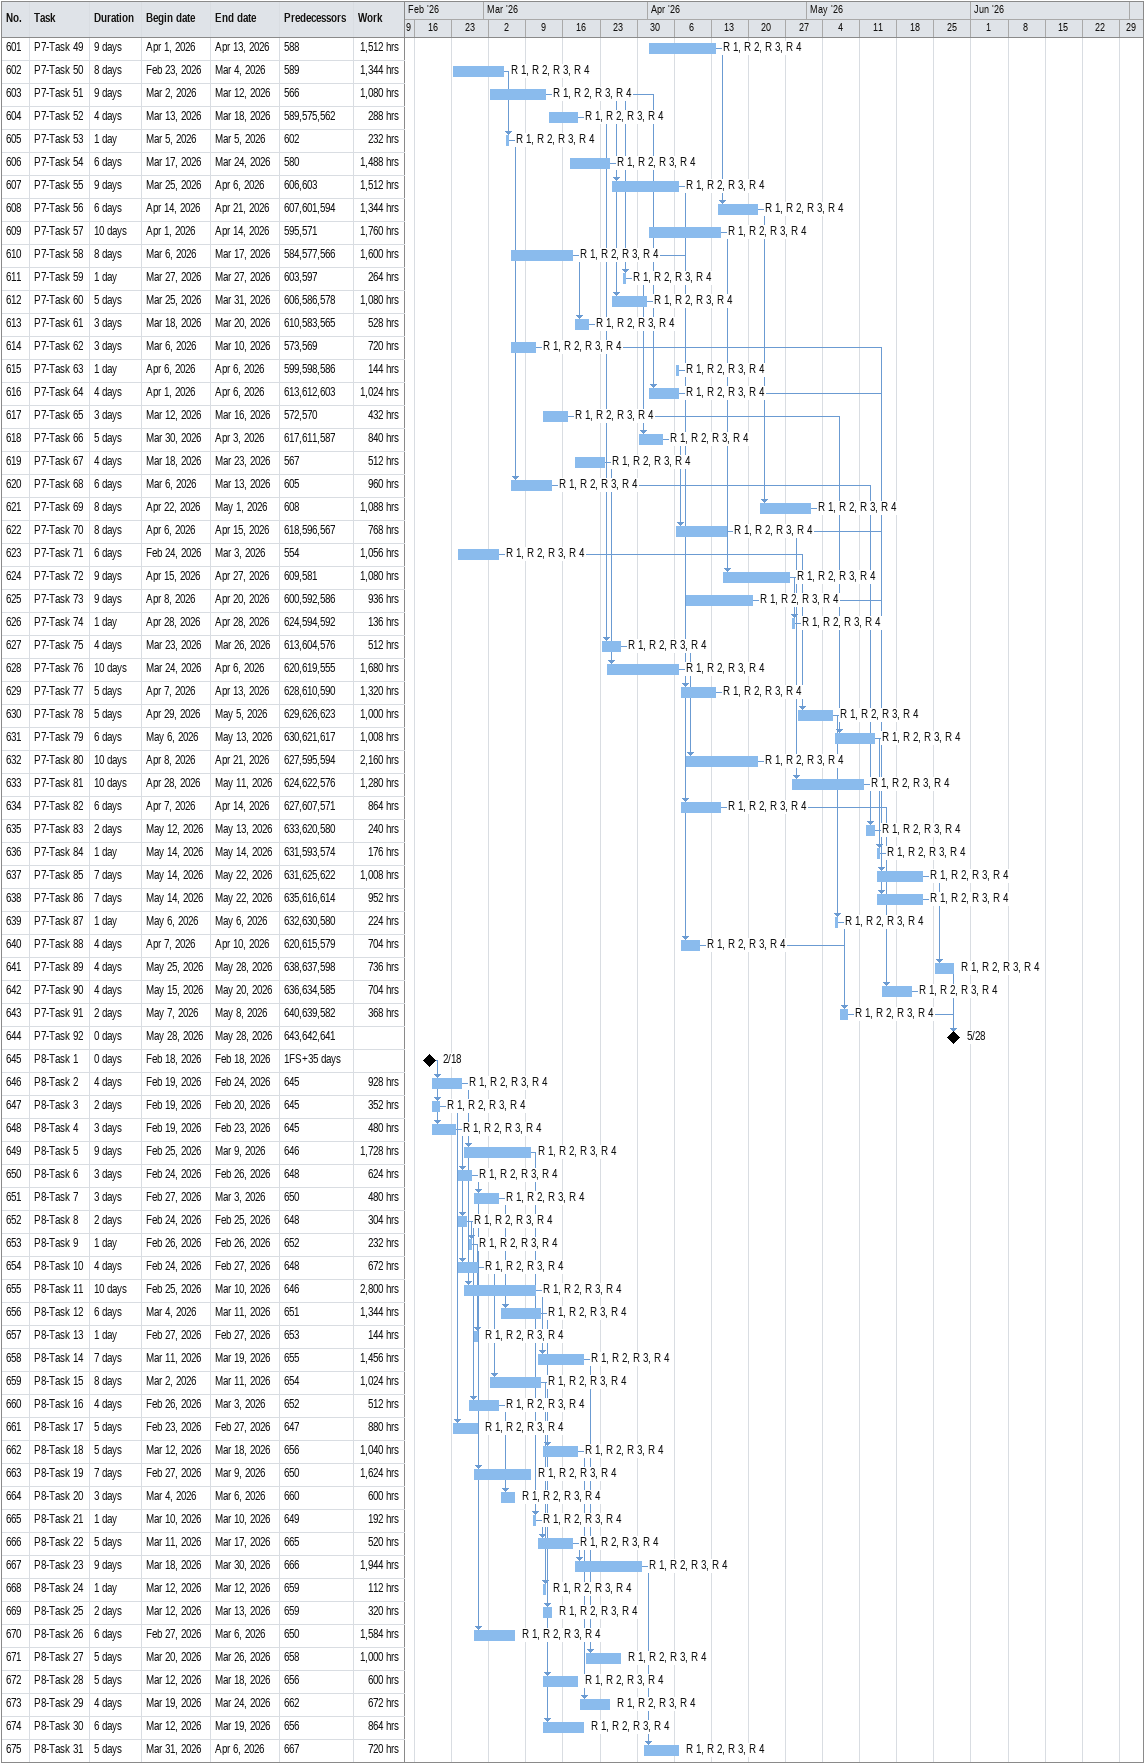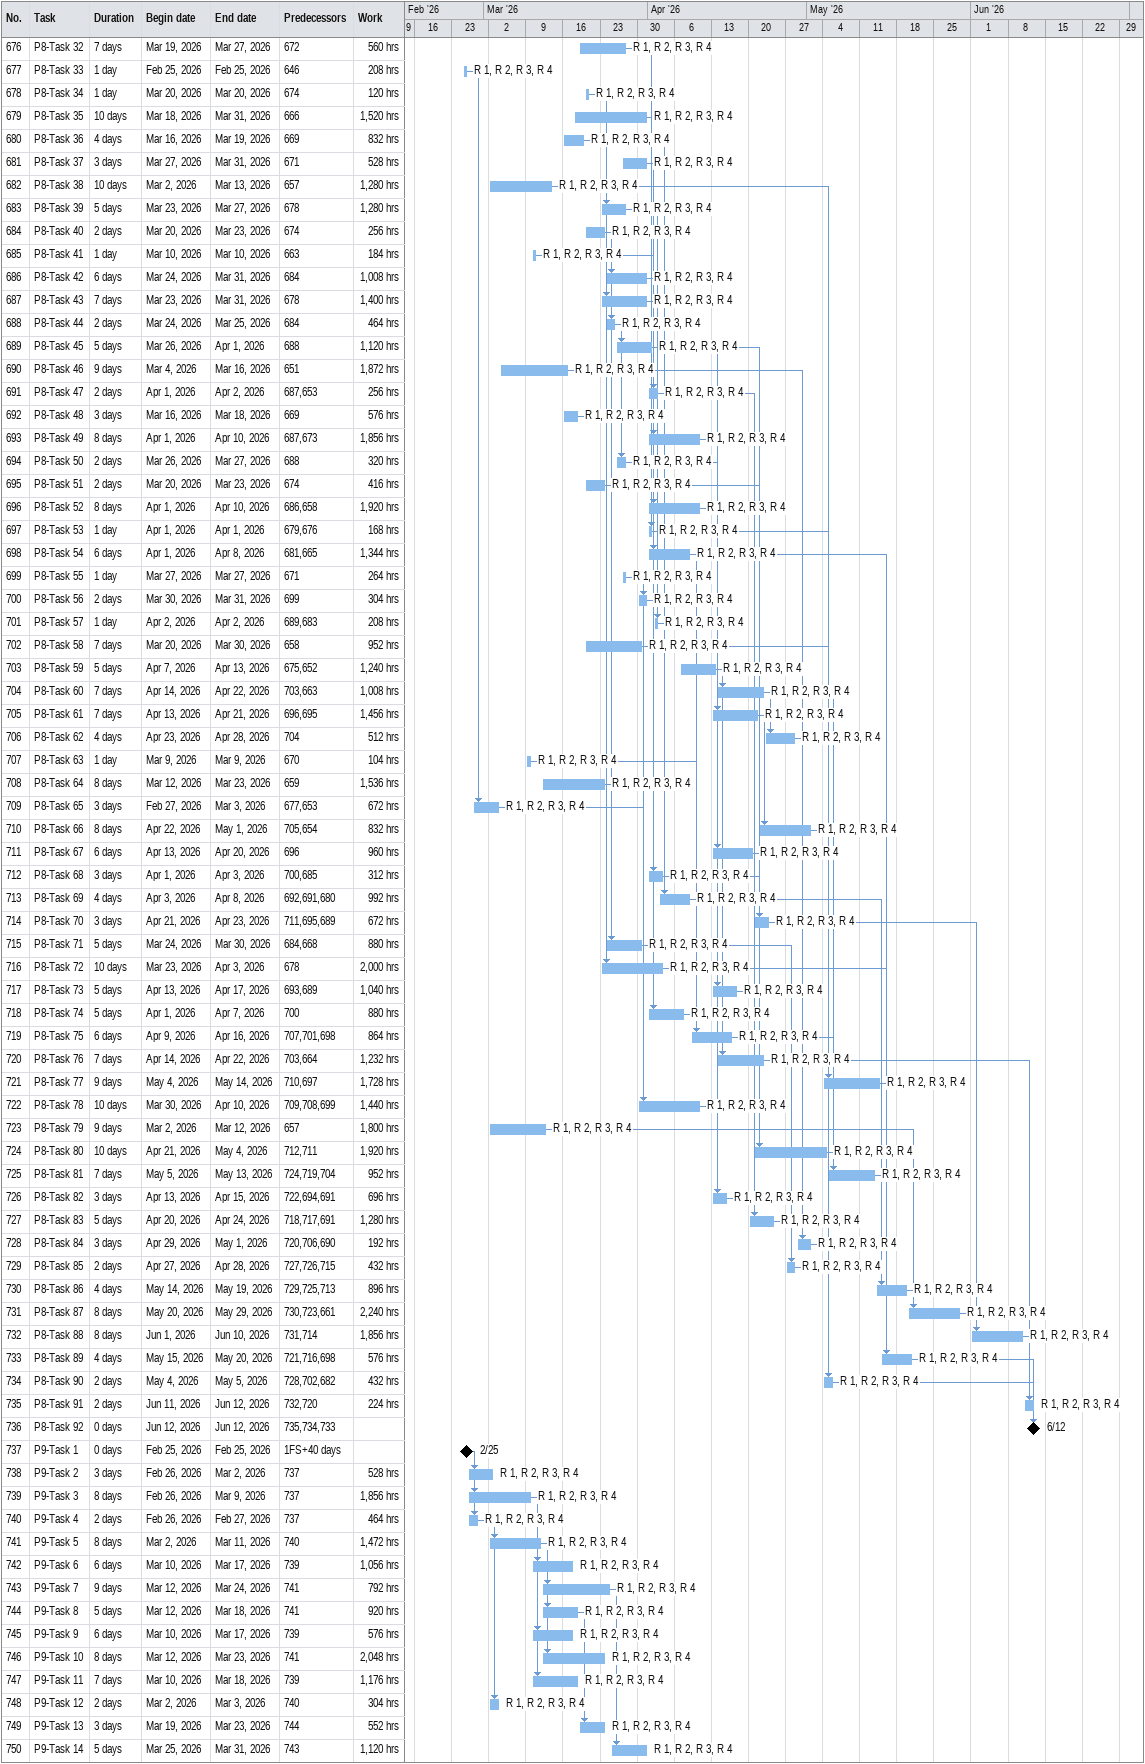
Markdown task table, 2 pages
| ID | Task | Duration | Start | Finish | Predecessors | Resources | Work (h) |
|---|---|---|---|---|---|---|---|
| 601 | P7-Task 49 | 9d | 2026-04-01 | 2026-04-13 | 588 | R 1, R 2, R 3, R 4 | 1512 |
| 602 | P7-Task 50 | 8d | 2026-02-23 | 2026-03-04 | 589 | R 1, R 2, R 3, R 4 | 1344 |
| 603 | P7-Task 51 | 9d | 2026-03-02 | 2026-03-12 | 566 | R 1, R 2, R 3, R 4 | 1080 |
| 604 | P7-Task 52 | 4d | 2026-03-13 | 2026-03-18 | 589, 575, 562 | R 1, R 2, R 3, R 4 | 288 |
| 605 | P7-Task 53 | 1d | 2026-03-05 | 2026-03-05 | 602 | R 1, R 2, R 3, R 4 | 232 |
| 606 | P7-Task 54 | 6d | 2026-03-17 | 2026-03-24 | 580 | R 1, R 2, R 3, R 4 | 1488 |
| 607 | P7-Task 55 | 9d | 2026-03-25 | 2026-04-06 | 606, 603 | R 1, R 2, R 3, R 4 | 1512 |
| 608 | P7-Task 56 | 6d | 2026-04-14 | 2026-04-21 | 607, 601, 594 | R 1, R 2, R 3, R 4 | 1344 |
| 609 | P7-Task 57 | 10d | 2026-04-01 | 2026-04-14 | 595, 571 | R 1, R 2, R 3, R 4 | 1760 |
| 610 | P7-Task 58 | 8d | 2026-03-06 | 2026-03-17 | 584, 577, 566 | R 1, R 2, R 3, R 4 | 1600 |
| 611 | P7-Task 59 | 1d | 2026-03-27 | 2026-03-27 | 603, 597 | R 1, R 2, R 3, R 4 | 264 |
| 612 | P7-Task 60 | 5d | 2026-03-25 | 2026-03-31 | 606, 586, 578 | R 1, R 2, R 3, R 4 | 1080 |
| 613 | P7-Task 61 | 3d | 2026-03-18 | 2026-03-20 | 610, 583, 565 | R 1, R 2, R 3, R 4 | 528 |
| 614 | P7-Task 62 | 3d | 2026-03-06 | 2026-03-10 | 573, 569 | R 1, R 2, R 3, R 4 | 720 |
| 615 | P7-Task 63 | 1d | 2026-04-06 | 2026-04-06 | 599, 598, 586 | R 1, R 2, R 3, R 4 | 144 |
| 616 | P7-Task 64 | 4d | 2026-04-01 | 2026-04-06 | 613, 612, 603 | R 1, R 2, R 3, R 4 | 1024 |
| 617 | P7-Task 65 | 3d | 2026-03-12 | 2026-03-16 | 572, 570 | R 1, R 2, R 3, R 4 | 432 |
| 618 | P7-Task 66 | 5d | 2026-03-30 | 2026-04-03 | 617, 611, 587 | R 1, R 2, R 3, R 4 | 840 |
| 619 | P7-Task 67 | 4d | 2026-03-18 | 2026-03-23 | 567 | R 1, R 2, R 3, R 4 | 512 |
| 620 | P7-Task 68 | 6d | 2026-03-06 | 2026-03-13 | 605 | R 1, R 2, R 3, R 4 | 960 |
| 621 | P7-Task 69 | 8d | 2026-04-22 | 2026-05-01 | 608 | R 1, R 2, R 3, R 4 | 1088 |
| 622 | P7-Task 70 | 8d | 2026-04-06 | 2026-04-15 | 618, 596, 567 | R 1, R 2, R 3, R 4 | 768 |
| 623 | P7-Task 71 | 6d | 2026-02-24 | 2026-03-03 | 554 | R 1, R 2, R 3, R 4 | 1056 |
| 624 | P7-Task 72 | 9d | 2026-04-15 | 2026-04-27 | 609, 581 | R 1, R 2, R 3, R 4 | 1080 |
| 625 | P7-Task 73 | 9d | 2026-04-08 | 2026-04-20 | 600, 592, 586 | R 1, R 2, R 3, R 4 | 936 |
| 626 | P7-Task 74 | 1d | 2026-04-28 | 2026-04-28 | 624, 594, 592 | R 1, R 2, R 3, R 4 | 136 |
| 627 | P7-Task 75 | 4d | 2026-03-23 | 2026-03-26 | 613, 604, 576 | R 1, R 2, R 3, R 4 | 512 |
| 628 | P7-Task 76 | 10d | 2026-03-24 | 2026-04-06 | 620, 619, 555 | R 1, R 2, R 3, R 4 | 1680 |
| 629 | P7-Task 77 | 5d | 2026-04-07 | 2026-04-13 | 628, 610, 590 | R 1, R 2, R 3, R 4 | 1320 |
| 630 | P7-Task 78 | 5d | 2026-04-29 | 2026-05-05 | 629, 626, 623 | R 1, R 2, R 3, R 4 | 1000 |
| 631 | P7-Task 79 | 6d | 2026-05-06 | 2026-05-13 | 630, 621, 617 | R 1, R 2, R 3, R 4 | 1008 |
| 632 | P7-Task 80 | 10d | 2026-04-08 | 2026-04-21 | 627, 595, 594 | R 1, R 2, R 3, R 4 | 2160 |
| 633 | P7-Task 81 | 10d | 2026-04-28 | 2026-05-11 | 624, 622, 576 | R 1, R 2, R 3, R 4 | 1280 |
| 634 | P7-Task 82 | 6d | 2026-04-07 | 2026-04-14 | 627, 607, 571 | R 1, R 2, R 3, R 4 | 864 |
| 635 | P7-Task 83 | 2d | 2026-05-12 | 2026-05-13 | 633, 620, 580 | R 1, R 2, R 3, R 4 | 240 |
| 636 | P7-Task 84 | 1d | 2026-05-14 | 2026-05-14 | 631, 593, 574 | R 1, R 2, R 3, R 4 | 176 |
| 637 | P7-Task 85 | 7d | 2026-05-14 | 2026-05-22 | 631, 625, 622 | R 1, R 2, R 3, R 4 | 1008 |
| 638 | P7-Task 86 | 7d | 2026-05-14 | 2026-05-22 | 635, 616, 614 | R 1, R 2, R 3, R 4 | 952 |
| 639 | P7-Task 87 | 1d | 2026-05-06 | 2026-05-06 | 632, 630, 580 | R 1, R 2, R 3, R 4 | 224 |
| 640 | P7-Task 88 | 4d | 2026-04-07 | 2026-04-10 | 620, 615, 579 | R 1, R 2, R 3, R 4 | 704 |
| 641 | P7-Task 89 | 4d | 2026-05-25 | 2026-05-28 | 638, 637, 598 | R 1, R 2, R 3, R 4 | 736 |
| 642 | P7-Task 90 | 4d | 2026-05-15 | 2026-05-20 | 636, 634, 585 | R 1, R 2, R 3, R 4 | 704 |
| 643 | P7-Task 91 | 2d | 2026-05-07 | 2026-05-08 | 640, 639, 582 | R 1, R 2, R 3, R 4 | 368 |
| 644 | P7-Task 92 | 0d | 2026-05-28 | 2026-05-28 | 643, 642, 641 |  |  |
| 645 | P8-Task 1 | 0d | 2026-02-18 | 2026-02-18 | 1FS+35d |  |  |
| 646 | P8-Task 2 | 4d | 2026-02-19 | 2026-02-24 | 645 | R 1, R 2, R 3, R 4 | 928 |
| 647 | P8-Task 3 | 2d | 2026-02-19 | 2026-02-20 | 645 | R 1, R 2, R 3, R 4 | 352 |
| 648 | P8-Task 4 | 3d | 2026-02-19 | 2026-02-23 | 645 | R 1, R 2, R 3, R 4 | 480 |
| 649 | P8-Task 5 | 9d | 2026-02-25 | 2026-03-09 | 646 | R 1, R 2, R 3, R 4 | 1728 |
| 650 | P8-Task 6 | 3d | 2026-02-24 | 2026-02-26 | 648 | R 1, R 2, R 3, R 4 | 624 |
| 651 | P8-Task 7 | 3d | 2026-02-27 | 2026-03-03 | 650 | R 1, R 2, R 3, R 4 | 480 |
| 652 | P8-Task 8 | 2d | 2026-02-24 | 2026-02-25 | 648 | R 1, R 2, R 3, R 4 | 304 |
| 653 | P8-Task 9 | 1d | 2026-02-26 | 2026-02-26 | 652 | R 1, R 2, R 3, R 4 | 232 |
| 654 | P8-Task 10 | 4d | 2026-02-24 | 2026-02-27 | 648 | R 1, R 2, R 3, R 4 | 672 |
| 655 | P8-Task 11 | 10d | 2026-02-25 | 2026-03-10 | 646 | R 1, R 2, R 3, R 4 | 2800 |
| 656 | P8-Task 12 | 6d | 2026-03-04 | 2026-03-11 | 651 | R 1, R 2, R 3, R 4 | 1344 |
| 657 | P8-Task 13 | 1d | 2026-02-27 | 2026-02-27 | 653 | R 1, R 2, R 3, R 4 | 144 |
| 658 | P8-Task 14 | 7d | 2026-03-11 | 2026-03-19 | 655 | R 1, R 2, R 3, R 4 | 1456 |
| 659 | P8-Task 15 | 8d | 2026-03-02 | 2026-03-11 | 654 | R 1, R 2, R 3, R 4 | 1024 |
| 660 | P8-Task 16 | 4d | 2026-02-26 | 2026-03-03 | 652 | R 1, R 2, R 3, R 4 | 512 |
| 661 | P8-Task 17 | 5d | 2026-02-23 | 2026-02-27 | 647 | R 1, R 2, R 3, R 4 | 880 |
| 662 | P8-Task 18 | 5d | 2026-03-12 | 2026-03-18 | 656 | R 1, R 2, R 3, R 4 | 1040 |
| 663 | P8-Task 19 | 7d | 2026-02-27 | 2026-03-09 | 650 | R 1, R 2, R 3, R 4 | 1624 |
| 664 | P8-Task 20 | 3d | 2026-03-04 | 2026-03-06 | 660 | R 1, R 2, R 3, R 4 | 600 |
| 665 | P8-Task 21 | 1d | 2026-03-10 | 2026-03-10 | 649 | R 1, R 2, R 3, R 4 | 192 |
| 666 | P8-Task 22 | 5d | 2026-03-11 | 2026-03-17 | 665 | R 1, R 2, R 3, R 4 | 520 |
| 667 | P8-Task 23 | 9d | 2026-03-18 | 2026-03-30 | 666 | R 1, R 2, R 3, R 4 | 1944 |
| 668 | P8-Task 24 | 1d | 2026-03-12 | 2026-03-12 | 659 | R 1, R 2, R 3, R 4 | 112 |
| 669 | P8-Task 25 | 2d | 2026-03-12 | 2026-03-13 | 659 | R 1, R 2, R 3, R 4 | 320 |
| 670 | P8-Task 26 | 6d | 2026-02-27 | 2026-03-06 | 650 | R 1, R 2, R 3, R 4 | 1584 |
| 671 | P8-Task 27 | 5d | 2026-03-20 | 2026-03-26 | 658 | R 1, R 2, R 3, R 4 | 1000 |
| 672 | P8-Task 28 | 5d | 2026-03-12 | 2026-03-18 | 656 | R 1, R 2, R 3, R 4 | 600 |
| 673 | P8-Task 29 | 4d | 2026-03-19 | 2026-03-24 | 662 | R 1, R 2, R 3, R 4 | 672 |
| 674 | P8-Task 30 | 6d | 2026-03-12 | 2026-03-19 | 656 | R 1, R 2, R 3, R 4 | 864 |
| 675 | P8-Task 31 | 5d | 2026-03-31 | 2026-04-06 | 667 | R 1, R 2, R 3, R 4 | 720 |
| 676 | P8-Task 32 | 7d | 2026-03-19 | 2026-03-27 | 672 | R 1, R 2, R 3, R 4 | 560 |
| 677 | P8-Task 33 | 1d | 2026-02-25 | 2026-02-25 | 646 | R 1, R 2, R 3, R 4 | 208 |
| 678 | P8-Task 34 | 1d | 2026-03-20 | 2026-03-20 | 674 | R 1, R 2, R 3, R 4 | 120 |
| 679 | P8-Task 35 | 10d | 2026-03-18 | 2026-03-31 | 666 | R 1, R 2, R 3, R 4 | 1520 |
| 680 | P8-Task 36 | 4d | 2026-03-16 | 2026-03-19 | 669 | R 1, R 2, R 3, R 4 | 832 |
| 681 | P8-Task 37 | 3d | 2026-03-27 | 2026-03-31 | 671 | R 1, R 2, R 3, R 4 | 528 |
| 682 | P8-Task 38 | 10d | 2026-03-02 | 2026-03-13 | 657 | R 1, R 2, R 3, R 4 | 1280 |
| 683 | P8-Task 39 | 5d | 2026-03-23 | 2026-03-27 | 678 | R 1, R 2, R 3, R 4 | 1280 |
| 684 | P8-Task 40 | 2d | 2026-03-20 | 2026-03-23 | 674 | R 1, R 2, R 3, R 4 | 256 |
| 685 | P8-Task 41 | 1d | 2026-03-10 | 2026-03-10 | 663 | R 1, R 2, R 3, R 4 | 184 |
| 686 | P8-Task 42 | 6d | 2026-03-24 | 2026-03-31 | 684 | R 1, R 2, R 3, R 4 | 1008 |
| 687 | P8-Task 43 | 7d | 2026-03-23 | 2026-03-31 | 678 | R 1, R 2, R 3, R 4 | 1400 |
| 688 | P8-Task 44 | 2d | 2026-03-24 | 2026-03-25 | 684 | R 1, R 2, R 3, R 4 | 464 |
| 689 | P8-Task 45 | 5d | 2026-03-26 | 2026-04-01 | 688 | R 1, R 2, R 3, R 4 | 1120 |
| 690 | P8-Task 46 | 9d | 2026-03-04 | 2026-03-16 | 651 | R 1, R 2, R 3, R 4 | 1872 |
| 691 | P8-Task 47 | 2d | 2026-04-01 | 2026-04-02 | 687, 653 | R 1, R 2, R 3, R 4 | 256 |
| 692 | P8-Task 48 | 3d | 2026-03-16 | 2026-03-18 | 669 | R 1, R 2, R 3, R 4 | 576 |
| 693 | P8-Task 49 | 8d | 2026-04-01 | 2026-04-10 | 687, 673 | R 1, R 2, R 3, R 4 | 1856 |
| 694 | P8-Task 50 | 2d | 2026-03-26 | 2026-03-27 | 688 | R 1, R 2, R 3, R 4 | 320 |
| 695 | P8-Task 51 | 2d | 2026-03-20 | 2026-03-23 | 674 | R 1, R 2, R 3, R 4 | 416 |
| 696 | P8-Task 52 | 8d | 2026-04-01 | 2026-04-10 | 686, 658 | R 1, R 2, R 3, R 4 | 1920 |
| 697 | P8-Task 53 | 1d | 2026-04-01 | 2026-04-01 | 679, 676 | R 1, R 2, R 3, R 4 | 168 |
| 698 | P8-Task 54 | 6d | 2026-04-01 | 2026-04-08 | 681, 665 | R 1, R 2, R 3, R 4 | 1344 |
| 699 | P8-Task 55 | 1d | 2026-03-27 | 2026-03-27 | 671 | R 1, R 2, R 3, R 4 | 264 |
| 700 | P8-Task 56 | 2d | 2026-03-30 | 2026-03-31 | 699 | R 1, R 2, R 3, R 4 | 304 |
| 701 | P8-Task 57 | 1d | 2026-04-02 | 2026-04-02 | 689, 683 | R 1, R 2, R 3, R 4 | 208 |
| 702 | P8-Task 58 | 7d | 2026-03-20 | 2026-03-30 | 658 | R 1, R 2, R 3, R 4 | 952 |
| 703 | P8-Task 59 | 5d | 2026-04-07 | 2026-04-13 | 675, 652 | R 1, R 2, R 3, R 4 | 1240 |
| 704 | P8-Task 60 | 7d | 2026-04-14 | 2026-04-22 | 703, 663 | R 1, R 2, R 3, R 4 | 1008 |
| 705 | P8-Task 61 | 7d | 2026-04-13 | 2026-04-21 | 696, 695 | R 1, R 2, R 3, R 4 | 1456 |
| 706 | P8-Task 62 | 4d | 2026-04-23 | 2026-04-28 | 704 | R 1, R 2, R 3, R 4 | 512 |
| 707 | P8-Task 63 | 1d | 2026-03-09 | 2026-03-09 | 670 | R 1, R 2, R 3, R 4 | 104 |
| 708 | P8-Task 64 | 8d | 2026-03-12 | 2026-03-23 | 659 | R 1, R 2, R 3, R 4 | 1536 |
| 709 | P8-Task 65 | 3d | 2026-02-27 | 2026-03-03 | 677, 653 | R 1, R 2, R 3, R 4 | 672 |
| 710 | P8-Task 66 | 8d | 2026-04-22 | 2026-05-01 | 705, 654 | R 1, R 2, R 3, R 4 | 832 |
| 711 | P8-Task 67 | 6d | 2026-04-13 | 2026-04-20 | 696 | R 1, R 2, R 3, R 4 | 960 |
| 712 | P8-Task 68 | 3d | 2026-04-01 | 2026-04-03 | 700, 685 | R 1, R 2, R 3, R 4 | 312 |
| 713 | P8-Task 69 | 4d | 2026-04-03 | 2026-04-08 | 692, 691, 680 | R 1, R 2, R 3, R 4 | 992 |
| 714 | P8-Task 70 | 3d | 2026-04-21 | 2026-04-23 | 711, 695, 689 | R 1, R 2, R 3, R 4 | 672 |
| 715 | P8-Task 71 | 5d | 2026-03-24 | 2026-03-30 | 684, 668 | R 1, R 2, R 3, R 4 | 880 |
| 716 | P8-Task 72 | 10d | 2026-03-23 | 2026-04-03 | 678 | R 1, R 2, R 3, R 4 | 2000 |
| 717 | P8-Task 73 | 5d | 2026-04-13 | 2026-04-17 | 693, 689 | R 1, R 2, R 3, R 4 | 1040 |
| 718 | P8-Task 74 | 5d | 2026-04-01 | 2026-04-07 | 700 | R 1, R 2, R 3, R 4 | 880 |
| 719 | P8-Task 75 | 6d | 2026-04-09 | 2026-04-16 | 707, 701, 698 | R 1, R 2, R 3, R 4 | 864 |
| 720 | P8-Task 76 | 7d | 2026-04-14 | 2026-04-22 | 703, 664 | R 1, R 2, R 3, R 4 | 1232 |
| 721 | P8-Task 77 | 9d | 2026-05-04 | 2026-05-14 | 710, 697 | R 1, R 2, R 3, R 4 | 1728 |
| 722 | P8-Task 78 | 10d | 2026-03-30 | 2026-04-10 | 709, 708, 699 | R 1, R 2, R 3, R 4 | 1440 |
| 723 | P8-Task 79 | 9d | 2026-03-02 | 2026-03-12 | 657 | R 1, R 2, R 3, R 4 | 1800 |
| 724 | P8-Task 80 | 10d | 2026-04-21 | 2026-05-04 | 712, 711 | R 1, R 2, R 3, R 4 | 1920 |
| 725 | P8-Task 81 | 7d | 2026-05-05 | 2026-05-13 | 724, 719, 704 | R 1, R 2, R 3, R 4 | 952 |
| 726 | P8-Task 82 | 3d | 2026-04-13 | 2026-04-15 | 722, 694, 691 | R 1, R 2, R 3, R 4 | 696 |
| 727 | P8-Task 83 | 5d | 2026-04-20 | 2026-04-24 | 718, 717, 691 | R 1, R 2, R 3, R 4 | 1280 |
| 728 | P8-Task 84 | 3d | 2026-04-29 | 2026-05-01 | 720, 706, 690 | R 1, R 2, R 3, R 4 | 192 |
| 729 | P8-Task 85 | 2d | 2026-04-27 | 2026-04-28 | 727, 726, 715 | R 1, R 2, R 3, R 4 | 432 |
| 730 | P8-Task 86 | 4d | 2026-05-14 | 2026-05-19 | 729, 725, 713 | R 1, R 2, R 3, R 4 | 896 |
| 731 | P8-Task 87 | 8d | 2026-05-20 | 2026-05-29 | 730, 723, 661 | R 1, R 2, R 3, R 4 | 2240 |
| 732 | P8-Task 88 | 8d | 2026-06-01 | 2026-06-10 | 731, 714 | R 1, R 2, R 3, R 4 | 1856 |
| 733 | P8-Task 89 | 4d | 2026-05-15 | 2026-05-20 | 721, 716, 698 | R 1, R 2, R 3, R 4 | 576 |
| 734 | P8-Task 90 | 2d | 2026-05-04 | 2026-05-05 | 728, 702, 682 | R 1, R 2, R 3, R 4 | 432 |
| 735 | P8-Task 91 | 2d | 2026-06-11 | 2026-06-12 | 732, 720 | R 1, R 2, R 3, R 4 | 224 |
| 736 | P8-Task 92 | 0d | 2026-06-12 | 2026-06-12 | 735, 734, 733 |  |  |
| 737 | P9-Task 1 | 0d | 2026-02-25 | 2026-02-25 | 1FS+40d |  |  |
| 738 | P9-Task 2 | 3d | 2026-02-26 | 2026-03-02 | 737 | R 1, R 2, R 3, R 4 | 528 |
| 739 | P9-Task 3 | 8d | 2026-02-26 | 2026-03-09 | 737 | R 1, R 2, R 3, R 4 | 1856 |
| 740 | P9-Task 4 | 2d | 2026-02-26 | 2026-02-27 | 737 | R 1, R 2, R 3, R 4 | 464 |
| 741 | P9-Task 5 | 8d | 2026-03-02 | 2026-03-11 | 740 | R 1, R 2, R 3, R 4 | 1472 |
| 742 | P9-Task 6 | 6d | 2026-03-10 | 2026-03-17 | 739 | R 1, R 2, R 3, R 4 | 1056 |
| 743 | P9-Task 7 | 9d | 2026-03-12 | 2026-03-24 | 741 | R 1, R 2, R 3, R 4 | 792 |
| 744 | P9-Task 8 | 5d | 2026-03-12 | 2026-03-18 | 741 | R 1, R 2, R 3, R 4 | 920 |
| 745 | P9-Task 9 | 6d | 2026-03-10 | 2026-03-17 | 739 | R 1, R 2, R 3, R 4 | 576 |
| 746 | P9-Task 10 | 8d | 2026-03-12 | 2026-03-23 | 741 | R 1, R 2, R 3, R 4 | 2048 |
| 747 | P9-Task 11 | 7d | 2026-03-10 | 2026-03-18 | 739 | R 1, R 2, R 3, R 4 | 1176 |
| 748 | P9-Task 12 | 2d | 2026-03-02 | 2026-03-03 | 740 | R 1, R 2, R 3, R 4 | 304 |
| 749 | P9-Task 13 | 3d | 2026-03-19 | 2026-03-23 | 744 | R 1, R 2, R 3, R 4 | 552 |
| 750 | P9-Task 14 | 5d | 2026-03-25 | 2026-03-31 | 743 | R 1, R 2, R 3, R 4 | 1120 |
